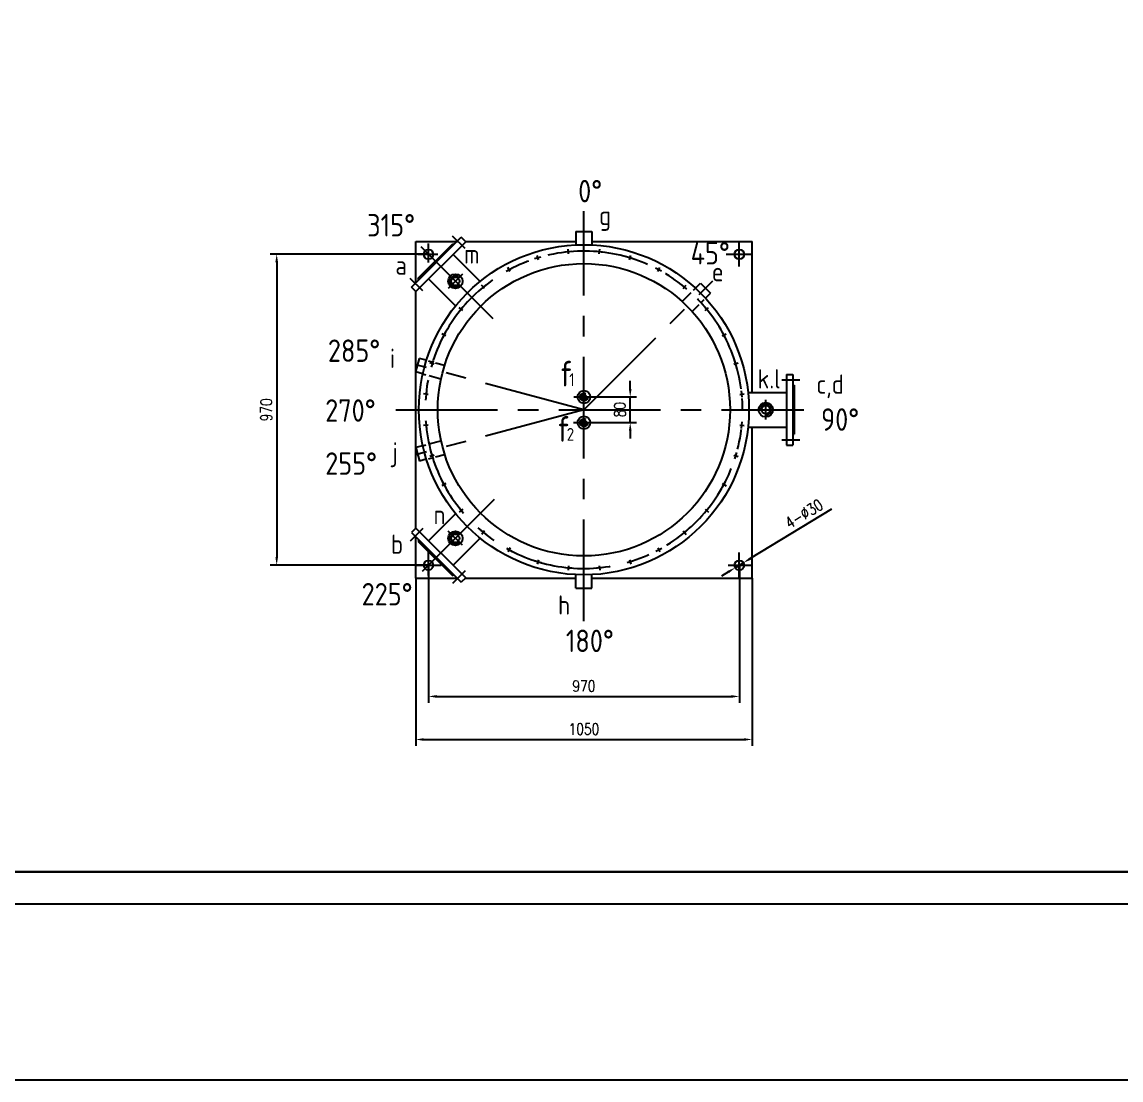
# Paper-space layout '布局1' of a CAD drawing. Extents: x 1187 to 4862, y -125 to 1349.
# Drawn here: x 1834.8 to 2177.7, y 534.3 to 864.3 of the extents above; entities that cross this region are included whole.
import ezdxf

# ---------------------------------------------------------------- set-up
doc = ezdxf.new("R2010")
doc.units = 0
doc.header["$MEASUREMENT"] = 0
doc.linetypes.add('CENTER', pattern=[50.8, 31.75, -6.35, 6.35, -6.35])
doc.linetypes.add('HIDDEN', pattern=[9.525, 6.35, -3.175])
doc.layers.get('DEFPOINTS').update_dxf_attribs({"linetype": 'CONTINUOUS'})
for name, color, linetype in [('一般注释', 5, 'CONTINUOUS'), ('中心线', 1, 'CENTER'), ('可见轮廓线', 7, 'CONTINUOUS'), ('图框_外框线', 7, 'CONTINUOUS'), ('尺寸标注', 5, 'CONTINUOUS'), ('细实线', 2, 'CONTINUOUS'), ('虚线', 4, 'HIDDEN')]:
    doc.layers.add(name, color=color, linetype=linetype)
doc.layers.add('图框_内框线', color=5, linetype='CONTINUOUS', lineweight=30)
doc.styles.add('TH_GBDIM', font='romans.shx', dxfattribs={"width": 0.8, "bigfont": 'gbcbig.shx'})
doc.styles.add('件号及接点字头', font='gbenor.shx', dxfattribs={"height": 7, "bigfont": 'gbcbig.shx'})
doc.styles.add('管口名称', font='gbenor.shx', dxfattribs={"height": 10, "bigfont": 'gbcbig.shx'})
doc.dimstyles.new('TH_GBDIM', dxfattribs={"dimtxt": 3.5, "dimasz": 2.5, "dimexe": 2, "dimexo": 0, "dimgap": 1.5, "dimtad": 1, "dimdec": 1, "dimzin": 0, "dimdsep": 46, "dimtxsty": 'TH_GBDIM', "dimcen": 2.5, "dimclrd": 130, "dimclre": 130, "dimclrt": 3, "dimadec": 0, "dimazin": 0, "dimtfac": 0.714286, "dimtdec": 1, "dimtmove": 0, "dimatfit": 3, "dimfxl": 0, "dimtolj": 1, "dimtzin": 0, "dimlwd": -1, "dimlwe": -1, "dimarcsym": 0})

# ---------------------------------------------------------------- blocks, each defined once
blk = doc.blocks.new('*D413')
at = {"layer": 'DEFPOINTS', "color": 0}
for p in [(1961.64, 791.88), (1914.27, 694.88), (1961.64, 694.88)]:
    blk.add_point(p, dxfattribs=at)
at = {"layer": '可见轮廓线', "color": 5}
for p, q in [((1961.64, 791.88), (1912.27, 791.88)), ((1914.27, 789.38), (1914.27, 697.38)), ((1961.64, 694.88), (1912.27, 694.88))]:
    blk.add_line(p, q, dxfattribs=at)
for points in [[(1913.85, 789.38), (1914.69, 789.38), (1914.27, 791.88)], [(1913.85, 697.38), (1914.69, 697.38), (1914.27, 694.88)]]:
    blk.add_solid(points, dxfattribs=at)
at = {"layer": '可见轮廓线', "color": 5, "insert": (1911.02, 743.38), "char_height": 3.5, "attachment_point": 5, "rotation": 90, "style": 'TH_GBDIM'}
blk.add_mtext('\\A1;970', dxfattribs=at)
blk = doc.blocks.new('*D412')
at = {"layer": 'DEFPOINTS', "color": 0}
for p in [(1957.64, 690.88), (2062.64, 690.88), (2062.64, 640.52)]:
    blk.add_point(p, dxfattribs=at)
at = {"layer": '可见轮廓线', "color": 5}
for p, q in [((1957.64, 690.88), (1957.64, 638.52)), ((2062.64, 690.88), (2062.64, 638.52)), ((1960.14, 640.52), (2060.14, 640.52))]:
    blk.add_line(p, q, dxfattribs=at)
for points in [[(1960.14, 640.93), (1960.14, 640.1), (1957.64, 640.52)], [(2060.14, 640.93), (2060.14, 640.1), (2062.64, 640.52)]]:
    blk.add_solid(points, dxfattribs=at)
at = {"layer": '可见轮廓线', "color": 5, "insert": (2010.14, 643.77), "char_height": 3.5, "attachment_point": 5, "style": 'TH_GBDIM'}
blk.add_mtext('\\A1;1050', dxfattribs=at)
blk = doc.blocks.new('*D411')
at = {"layer": 'DEFPOINTS', "color": 0}
for p in [(1961.64, 694.88), (2058.64, 694.88), (2058.64, 653.95)]:
    blk.add_point(p, dxfattribs=at)
at = {"layer": '可见轮廓线', "color": 5}
for p, q in [((1961.64, 694.88), (1961.64, 651.95)), ((2058.64, 694.88), (2058.64, 651.95)), ((1964.14, 653.95), (2056.14, 653.95))]:
    blk.add_line(p, q, dxfattribs=at)
for points in [[(1964.14, 654.37), (1964.14, 653.53), (1961.64, 653.95)], [(2056.14, 654.37), (2056.14, 653.53), (2058.64, 653.95)]]:
    blk.add_solid(points, dxfattribs=at)
at = {"layer": '可见轮廓线', "color": 5, "insert": (2010.14, 657.2), "char_height": 3.5, "attachment_point": 5, "style": 'TH_GBDIM'}
blk.add_mtext('\\A1;970', dxfattribs=at)
blk = doc.blocks.new('*D410')
at = {"layer": 'DEFPOINTS', "color": 0}
for p in [(2057.36, 694.1), (2059.92, 695.65)]:
    blk.add_point(p, dxfattribs=at)
at = {"layer": '可见轮廓线', "color": 5}
for p, q in [((2087.42, 712.36), (2062.06, 696.95)), ((2055.22, 692.8), (2053.08, 691.5)), ((2057.36, 694.1), (2059.92, 695.65))]:
    blk.add_line(p, q, dxfattribs=at)
for points in [[(2061.84, 697.31), (2062.27, 696.6), (2059.92, 695.65)], [(2055, 693.15), (2055.44, 692.44), (2057.36, 694.1)]]:
    blk.add_solid(points, dxfattribs=at)
at = {"layer": '可见轮廓线', "color": 5, "insert": (2078.81, 710.93), "char_height": 3.5, "attachment_point": 5, "rotation": 31.2756, "style": 'TH_GBDIM'}
blk.add_mtext('\\A1;4-%%C30', dxfattribs=at)
blk = doc.blocks.new('*D409')
at = {"layer": 'DEFPOINTS', "color": 0}
for p in [(2010.14, 747.38), (2024.59, 747.38), (2010.14, 739.38)]:
    blk.add_point(p, dxfattribs=at)
at = {"layer": '可见轮廓线', "color": 5}
for p, q in [((2024.59, 749.88), (2024.59, 752.38)), ((2010.14, 747.38), (2026.59, 747.38)), ((2024.59, 739.38), (2024.59, 747.38)), ((2010.14, 739.38), (2026.59, 739.38)), ((2024.59, 736.88), (2024.59, 734.38))]:
    blk.add_line(p, q, dxfattribs=at)
for points in [[(2024.18, 749.88), (2025.01, 749.88), (2024.59, 747.38)], [(2024.18, 736.88), (2025.01, 736.88), (2024.59, 739.38)]]:
    blk.add_solid(points, dxfattribs=at)
at = {"layer": '可见轮廓线', "color": 5, "insert": (2021.34, 743.38), "char_height": 3.5, "attachment_point": 5, "rotation": 90, "style": 'TH_GBDIM'}
blk.add_mtext('\\A1;80', dxfattribs=at)

psp = doc.layouts.new('布局1')

# ---------------------------------------------------------------- linework, layer by layer
at = {"layer": '中心线'}
for p, q in [((2010.139, 677.384), (2010.139, 805.297)), ((1981.793, 771.722), (1957.639, 795.875)), ((1973.081, 793.643), (1969.146, 797.579)), ((2058.639, 788.104), (2058.639, 795.875)), ((1961.639, 789.297), (1961.639, 795.226)), ((1958.298, 791.875), (1964.585, 791.875)), ((2054.527, 791.875), (2062.639, 791.875)), ((1972.204, 785.641), (1967.811, 781.249)), ((1959.871, 780.433), (1955.935, 784.369)), ((2010.139, 743.375), (2050.324, 783.56)), ((2010.139, 743.375), (1957.639, 757.442)), ((2071.927, 752.716), (2077.493, 752.716)), ((2007.018, 747.375), (2012.139, 747.375)), ((2007.688, 747.375), (2012.881, 747.375)), ((2066.889, 740.313), (2066.889, 746.525)), ((1951.468, 743.375), (2078.744, 743.375)), ((2010.139, 743.375), (1957.639, 729.308)), ((2006.897, 739.375), (2012.881, 739.375)), ((2007.688, 739.375), (2012.881, 739.375)), ((2071.927, 734.034), (2077.493, 734.034)), ((1982.149, 715.385), (1957.639, 690.875)), ((1959.871, 706.317), (1955.935, 702.382)), ((1972.204, 701.109), (1967.811, 705.502)), ((1961.639, 691.635), (1961.639, 699.871)), ((2058.639, 690.875), (2058.639, 698.895)), ((1957.639, 694.875), (1965.637, 694.875)), ((1973.081, 693.107), (1969.146, 689.171)), ((2055.206, 694.875), (2062.639, 694.875))]:
    psp.add_line(p, q, dxfattribs=at)
psp.add_arc((2010.139, 743.375), 49.5, 7.55132, 4.03392, dxfattribs=at)
at = {"layer": '可见轮廓线'}
for p, q in [((1956.32, 781.638), (1971.876, 797.194)), ((1957.639, 782.957), (1957.639, 795.875)), ((1957.639, 795.875), (1970.557, 795.875)), ((1957.699, 780.259), (1973.256, 795.815)), ((1973.256, 795.815), (1971.876, 797.194)), ((1973.256, 795.815), (1971.876, 797.194)), ((1973.196, 795.875), (2007.639, 795.875)), ((2007.639, 799.002), (2007.639, 794.814)), ((2007.639, 799.002), (2012.639, 799.002)), ((2012.639, 799.002), (2012.639, 794.814)), ((2012.639, 795.875), (2062.639, 795.875)), ((2062.639, 748.775), (2062.639, 795.875)), ((1958.364, 784.317), (1969.197, 795.15)), ((1969.514, 794.833), (1969.197, 795.15)), ((2006.231, 792.721), (2004.186, 792.516)), ((2005.348, 792.023), (2005.204, 793.428)), ((2015.933, 792.535), (2013.888, 792.733)), ((2014.931, 792.023), (2015.064, 793.428)), ((1977.77, 783.381), (1969.296, 791.855)), ((1996.679, 791.01), (1994.714, 790.41)), ((1995.949, 790.154), (1995.535, 791.503)), ((2025.412, 790.46), (2023.445, 791.053)), ((2024.329, 790.154), (2024.734, 791.506)), ((1987.645, 787.469), (1985.834, 786.497)), ((1987.096, 786.486), (1986.426, 787.729)), ((2034.305, 786.576), (2032.491, 787.541)), ((2033.183, 786.486), (2033.844, 787.734)), ((1958.682, 784), (1958.364, 784.317)), ((1970.133, 775.744), (1961.659, 784.218)), ((1979.475, 782.233), (1977.888, 780.927)), ((1979.128, 781.163), (1978.229, 782.251)), ((2042.268, 781.031), (2040.678, 782.332)), ((2041.151, 781.163), (2042.042, 782.257)), ((2044.966, 781.314), (2046.549, 782.896)), ((2046.549, 782.896), (2049.66, 779.785)), ((1957.699, 780.259), (1956.32, 781.638)), ((1957.639, 706.432), (1957.639, 780.319)), ((2048.078, 778.202), (2049.66, 779.785)), ((1972.483, 775.504), (1971.182, 773.914)), ((1972.352, 774.386), (1971.257, 775.278)), ((2048.997, 774.04), (2047.691, 775.626)), ((2047.927, 774.386), (2049.015, 775.286)), ((1967.028, 766.419), (1965.781, 767.08)), ((1966.939, 767.54), (1965.973, 765.727)), ((2053.251, 766.419), (2054.493, 767.088)), ((2054.233, 765.87), (2053.261, 767.68)), ((1957.657, 755.16), (1958.796, 759.41)), ((1960.958, 758.831), (1958.796, 759.41)), ((1963.361, 757.565), (1962.008, 757.97)), ((1963.054, 758.648), (1962.461, 756.681)), ((2056.918, 757.565), (2058.267, 757.98)), ((2057.774, 756.835), (2057.174, 758.801)), ((1959.819, 754.581), (1957.657, 755.16)), ((2073.339, 754.375), (2075.29, 754.375)), ((2073.339, 754.375), (2073.339, 732.375)), ((2075.29, 754.375), (2075.29, 732.375)), ((1961.491, 748.167), (1960.086, 748.3)), ((1960.979, 749.169), (1960.781, 747.124)), ((2058.787, 748.167), (2060.192, 748.31)), ((2059.485, 747.283), (2059.28, 749.328)), ((2061.355, 748.775), (2073.339, 748.775)), ((2075.29, 751.035), (2075.739, 751.035)), ((2075.739, 751.035), (2075.739, 735.715)), ((1961.491, 738.584), (1960.087, 738.44)), ((1960.794, 739.467), (1960.999, 737.422)), ((2058.787, 738.584), (2060.193, 738.45)), ((2059.299, 737.581), (2059.497, 739.627)), ((2061.355, 737.975), (2073.339, 737.975)), ((2062.639, 690.875), (2062.639, 737.975)), ((2075.29, 735.715), (2075.739, 735.715)), ((1959.819, 732.169), (1957.657, 731.59)), ((1957.657, 731.59), (1958.796, 727.34)), ((2073.339, 732.375), (2075.29, 732.375)), ((2073.339, 732.375), (2075.29, 732.375)), ((1960.958, 727.919), (1958.796, 727.34)), ((1963.361, 729.185), (1962.011, 728.77)), ((1962.504, 729.915), (1963.104, 727.95)), ((2056.918, 729.185), (2058.27, 728.78)), ((2057.224, 728.102), (2057.817, 730.07)), ((1967.028, 720.332), (1965.785, 719.662)), ((1966.046, 720.881), (1967.017, 719.07)), ((2053.251, 720.332), (2054.498, 719.671)), ((2053.34, 719.21), (2054.306, 721.024)), ((1970.133, 711.006), (1961.659, 702.532)), ((1972.352, 712.364), (1971.264, 711.464)), ((1971.281, 712.711), (1972.587, 711.124)), ((2047.795, 711.246), (2049.096, 712.837)), ((2047.927, 712.364), (2049.021, 711.472)), ((1957.699, 706.492), (1956.32, 705.112)), ((1956.32, 705.112), (1971.876, 689.556)), ((1957.639, 690.875), (1957.639, 703.793)), ((1957.699, 706.492), (1973.256, 690.935)), ((1977.77, 703.369), (1969.296, 694.895)), ((1978.01, 705.719), (1979.601, 704.418)), ((1979.128, 705.588), (1978.236, 704.493)), ((2040.804, 704.517), (2042.39, 705.823)), ((2041.151, 705.588), (2042.05, 704.5)), ((1958.682, 702.75), (1958.364, 702.433)), ((1958.364, 702.433), (1969.197, 691.6)), ((1985.974, 700.175), (1987.788, 699.209)), ((1987.096, 700.264), (1986.435, 699.017)), ((2032.634, 699.281), (2034.444, 700.253)), ((2033.183, 700.264), (2033.853, 699.021)), ((1994.866, 696.29), (1996.834, 695.697)), ((1995.949, 696.597), (1995.544, 695.244)), ((2023.599, 695.74), (2025.565, 696.34)), ((2024.329, 696.597), (2024.744, 695.247)), ((2004.346, 694.215), (2006.391, 694.017)), ((2005.348, 694.727), (2005.214, 693.322)), ((2014.047, 694.03), (2016.092, 694.234)), ((2014.931, 694.727), (2015.074, 693.323)), ((1957.639, 690.875), (1970.557, 690.875)), ((1969.514, 691.918), (1969.197, 691.6)), ((1973.256, 690.935), (1971.876, 689.556)), ((1973.256, 690.935), (1971.876, 689.556)), ((1973.196, 690.875), (2007.639, 690.875)), ((2007.639, 687.749), (2007.639, 691.936)), ((2012.639, 687.749), (2012.639, 691.936)), ((2012.639, 690.875), (2062.639, 690.875)), ((2007.639, 687.749), (2012.639, 687.749))]:
    psp.add_line(p, q, dxfattribs=at)
for centre, radius in [((2010.139, 743.375), 51.5), ((1961.639, 791.875), 1.5), ((2058.639, 791.875), 1.5), ((2010.139, 743.375), 45.6), ((1970.039, 783.476), 2.25), ((1970.039, 783.476), 2.25), ((1970.039, 783.476), 1.29), ((2010.139, 747.375), 2), ((2010.139, 747.375), 0.752), ((2066.889, 743.375), 2.25), ((2066.889, 743.375), 2.25), ((2066.889, 743.375), 1.29), ((2010.139, 739.375), 2), ((2010.139, 739.375), 0.752), ((1970.039, 703.274), 2.25), ((1970.039, 703.274), 2.25), ((1970.039, 703.274), 1.29), ((1961.639, 694.875), 1.5), ((2058.639, 694.875), 1.5)]:
    psp.add_circle(centre, radius, dxfattribs=at)
at = {"layer": '图框_内框线'}
psp.add_line((1815.258, 599.203), (2621.258, 599.203), dxfattribs=at)
at = {"layer": '图框_外框线'}
psp.add_lwpolyline([(1790.258, 589.203), (2631.258, 589.203), (2631.258, 1183.203), (1790.258, 1183.203)], close=True, dxfattribs=at)
at = {"layer": '尺寸标注'}
psp.add_lwpolyline([(1666.746, 1348.724), (2751.774, 1348.724), (2751.774, 534.29), (1666.746, 534.29)], close=True, dxfattribs=at)
at = {"layer": '细实线'}
for centre, start, end in [((1970.039, 783.476), 45, 315), ((2066.889, 743.375), 270, 180), ((1970.039, 703.274), 45, 315)]:
    psp.add_arc(centre, 1.704, start, end, dxfattribs=at)
at = {"layer": '虚线'}
for p, q in [((2043.499, 779.846), (2040.79, 777.137)), ((2044.966, 781.314), (2044.219, 780.566)), ((2045.963, 776.088), (2043.901, 774.026)), ((2047.565, 777.69), (2046.506, 776.631)), ((1961.658, 758.643), (1963.104, 758.256)), ((1963.846, 758.057), (1966.662, 757.302)), ((1959.819, 754.581), (1960.84, 754.307)), ((1961.823, 754.044), (1965.524, 753.052)), ((1959.819, 732.169), (1960.84, 732.443)), ((1961.823, 732.706), (1965.524, 733.698)), ((1961.658, 728.107), (1963.104, 728.495)), ((1963.846, 728.693), (1966.662, 729.448))]:
    psp.add_line(p, q, dxfattribs=at)
for centre in [(2010.139, 747.375), (2010.139, 739.375)]:
    psp.add_circle(centre, 1.222, dxfattribs=at)

# ---------------------------------------------------------------- texts
at = {"layer": '一般注释', "style": '件号及接点字头'}
for s, p in [('0%%d', (2008.343, 808.084)), ('315%%d', (1942.508, 797.446)), ('45%%d', (2043.449, 788.713)), ('285%%d', (1930.253, 758.31)), ('270%%d', (1929.404, 739.642)), ('90%%d', (2084.144, 736.834)), ('255%%d', (1929.404, 723.096)), ('180%%d', (2004.493, 667.786))]:
    psp.add_text(s, height=7, dxfattribs=at).set_placement(p)
at = {"layer": '尺寸标注'}
for s, height, style, p in [('g', 6, '管口名称', (2014.85, 801.001)), ('m', 6, '管口名称', (1972.753, 788.969)), ('a', 6, '管口名称', (1951.307, 785.476)), ('e', 6, '管口名称', (2050.053, 783.436)), ('i', 6, '管口名称', (1949.582, 756.424)), ('f', 8, '管口名称', (2002.44, 750.64)), ('1', 4, '管口名称', (2005.524, 750.749)), ('k.l', 6, '管口名称', (2064.325, 750.028)), ('c,d', 6, '管口名称', (2082.693, 748.369)), ('f', 8, '管口名称', (2001.628, 733.39)), ('2', 4, '管口名称', (2004.771, 733.694)), ('j', 6, '管口名称', (1950.416, 727.247)), ('n', 6, '管口名称', (1963.251, 707.651)), ('b', 6, '管口名称', (1949.939, 698.437)), ('225%%d', 7, '件号及接点字头', (1940.774, 682.341)), ('h', 6, '管口名称', (2002.066, 679.476))]:
    psp.add_text(s, height=height, dxfattribs=dict(at, style=style)).set_placement(p)

# ---------------------------------------------------------------- dimensions: what is measured, and where the dimension line sits
at = {"layer": '可见轮廓线'}
for base, p1, p2, text, picture, middle in [((1914.27, 694.875), (1961.639, 791.875), (1961.639, 694.875), '970', '*D413', (1911.02, 743.375)), ((2024.595, 747.375), (2010.139, 739.375), (2010.139, 747.375), '80', '*D409', (2021.345, 743.375))]:
    dim = psp.add_linear_dim(base=base, p1=p1, p2=p2, angle=90, text=text, dimstyle='TH_GBDIM', override={"dimclrd": 5, "dimclre": 5, "dimclrt": 5}, dxfattribs=at)
    dim.commit()
    dim.dimension.update_dxf_attribs({"geometry": picture, "text_midpoint": middle})
dim = psp.add_diameter_dim_2p(p1=(2057.357, 694.096), p2=(2059.921, 695.654), text='4-%%C30', dimstyle='TH_GBDIM', override={"dimclrd": 5, "dimclre": 5, "dimclrt": 5}, dxfattribs=at)
dim.commit()
dim.dimension.update_dxf_attribs({"geometry": '*D410', "text_midpoint": (2080.496, 708.151), "dimtype": 163})
for base, p1, p2, text, picture, middle in [((2058.639, 653.949), (1961.639, 694.875), (2058.639, 694.875), '970', '*D411', (2010.139, 657.199)), ((2062.639, 640.515), (1957.639, 690.875), (2062.639, 690.875), '1050', '*D412', (2010.139, 643.765))]:
    dim = psp.add_linear_dim(base=base, p1=p1, p2=p2, text=text, dimstyle='TH_GBDIM', override={"dimclrd": 5, "dimclre": 5, "dimclrt": 5}, dxfattribs=at)
    dim.commit()
    dim.dimension.update_dxf_attribs({"geometry": picture, "text_midpoint": middle})

doc.saveas('drawing.dxf')
